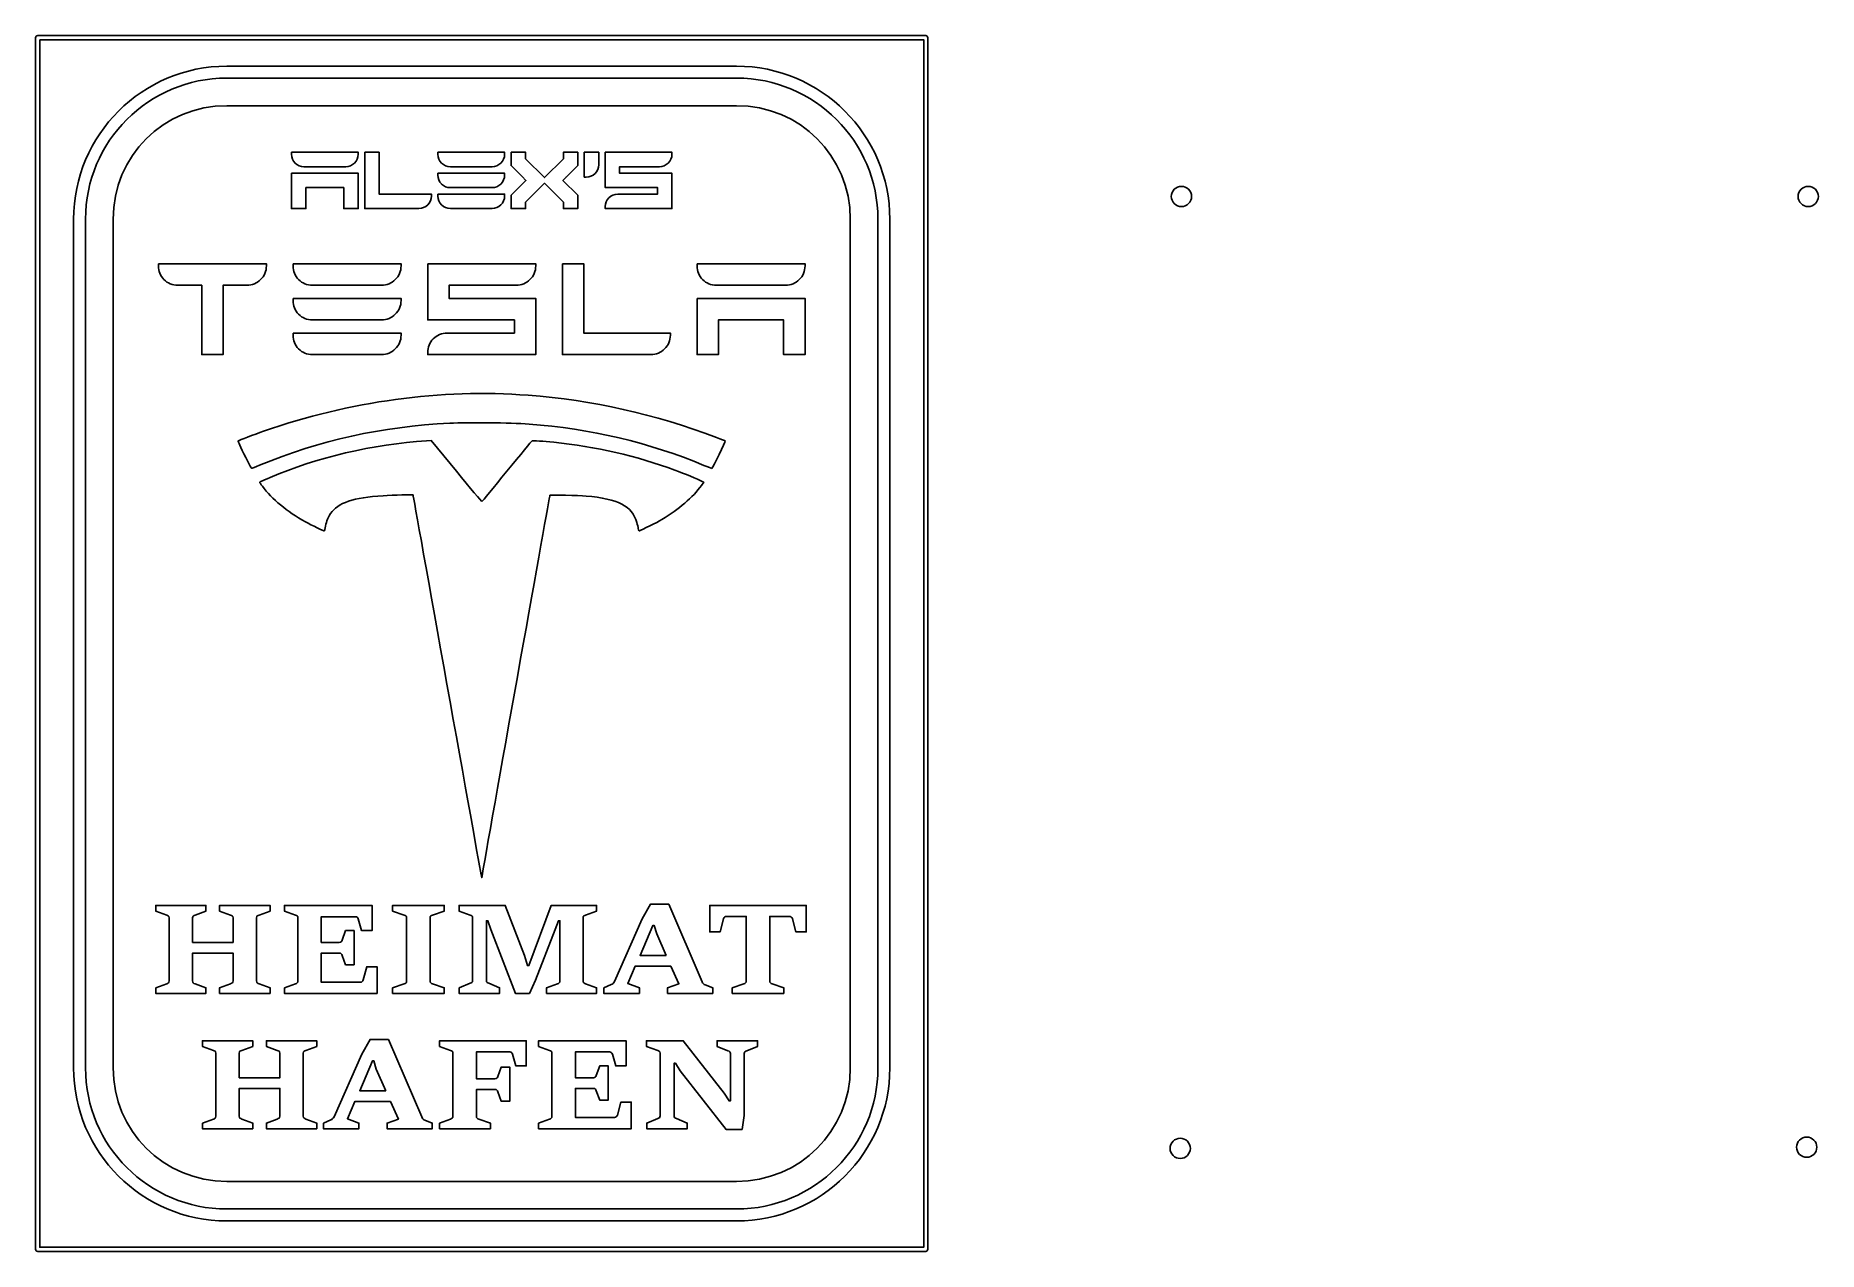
# Model space of a CAD drawing. Extents: x -1 to 440, y -1 to 300.
import ezdxf

# ---------------------------------------------------------------- set-up
doc = ezdxf.new("R2010")
doc.units = 0
doc.layers.add('Ebene_1', color=7, linetype='CONTINUOUS')

msp = doc.modelspace()

# ---------------------------------------------------------------- linework, layer by layer
at = {"layer": 'Ebene_1', "color": 7}
for points in [[(-0.827283, 299.258227), (-0.827283, -0.34138)], [(219.27428, 299.758227), (-0.327284, 299.758227)], [(219.77428, -0.34138), (219.77428, 299.258227)], [(172.51159, 292.207953), (46.43345, 292.207953)], [(172.51275, 289.258226), (46.43425, 289.258226)], [(46.43425, 282.438178), (172.51275, 282.438178)], [(62.434422, 270.91768), (62.434422, 270.430578)], [(78.925351, 270.430547), (78.925351, 270.917649), (62.434422, 270.91768)], [(80.538392, 270.91768), (80.538392, 257.014215), (81.0255, 257.014215), (93.956257, 257.014215)], [(97.029214, 260.085667), (97.029214, 260.572769), (84.098449, 260.572769), (84.098449, 270.91768), (80.538392, 270.91768)], [(98.64237, 270.91768), (98.64237, 270.430578)], [(115.133299, 270.430547), (115.133299, 270.917649), (98.64237, 270.91768)], [(134.850308, 270.91768), (134.850308, 264.771771), (135.335907, 264.771771)], [(138.408861, 267.844726), (138.408861, 270.91768), (134.850308, 270.91768)], [(140.022012, 270.91768), (140.022012, 262.185919), (152.952776, 262.185919), (152.952776, 260.572769), (143.094966, 260.572769)], [(156.512832, 270.430578), (156.512832, 270.91768), (140.022012, 270.91768)], [(63.321434, 268.253651), (63.322973, 268.250649), (63.326052, 268.24911)], [(65.507486, 267.359096), (75.852395, 267.359096)], [(98.64237, 265.745976), (98.64237, 265.258874)], [(115.133299, 265.258842), (115.133299, 265.745944), (98.64237, 265.745976)], [(99.527873, 268.253651), (99.530952, 268.250649), (99.532492, 268.24911)], [(101.715434, 267.359096), (112.060351, 267.359096)], [(140.022012, 257.499814), (140.022012, 257.014215), (140.509114, 257.014215), (156.512832, 257.014215), (156.512832, 265.745976), (143.582069, 265.745976), (143.582069, 267.359127), (153.439878, 267.359127)], [(98.64237, 260.572769), (98.64237, 260.085667)], [(115.133299, 260.085635), (115.133299, 260.572769), (98.64237, 260.572769)], [(99.527873, 263.080443), (99.530952, 263.078904), (99.532492, 263.075902)], [(101.715434, 262.185888), (112.060351, 262.185888)], [(99.527873, 257.908739), (99.530952, 257.905737), (99.532492, 257.904198)], [(101.715434, 257.014184), (112.060351, 257.014184)], [(8.54869, 254.370063), (8.54869, 44.52436)], [(11.49903, 254.370172), (11.49903, 44.52426)], [(18.3283, 44.52426), (18.3283, 254.370172)], [(200.6187, 254.370172), (200.6187, 44.52426)], [(207.44797, 44.52426), (207.44797, 254.370172)], [(210.39831, 44.52436), (210.39831, 254.370063)], [(29.52183, 243.338126), (29.52183, 242.838126)], [(56.23286, 242.838126), (56.23286, 243.338126), (29.52183, 243.338126)], [(62.81871, 243.338126), (62.81871, 242.838126)], [(89.52974, 242.838032), (89.52974, 243.338032), (62.81871, 243.338126)], [(96.11754, 243.338126), (96.11754, 229.482657), (117.54332, 229.482657), (117.54332, 226.197501), (100.90269, 226.197501)], [(122.82847, 242.838126), (122.82847, 243.338126), (96.11754, 243.338126)], [(129.41441, 243.338126), (129.41441, 220.912345), (129.91441, 220.912345), (151.34019, 220.912345)], [(156.12535, 225.697501), (156.12535, 226.197501), (134.69957, 226.197501), (134.69957, 243.338126), (129.41441, 243.338126)], [(162.71324, 243.338126), (162.71324, 242.838126)], [(189.42433, 242.838032), (189.42433, 243.338032), (162.71324, 243.338126)], [(30.90269, 239.443595), (30.90469, 239.441595), (30.90669, 239.439595)], [(34.30708, 238.052876), (40.23482, 238.052876), (40.23482, 220.912345), (40.73482, 220.912345), (45.51997, 220.912345), (45.51997, 238.05297), (51.44771, 238.05297)], [(64.19957, 239.443595), (64.20157, 239.441595), (64.20357, 239.439595)], [(67.60396, 238.052876), (84.74458, 238.052876)], [(96.11754, 221.412345), (96.11754, 220.912345), (96.61754, 220.912345), (122.82847, 220.912345), (122.82847, 234.767814), (101.40269, 234.767814), (101.40269, 238.05297), (118.04332, 238.05297)], [(164.09215, 239.443595), (164.09615, 239.441595), (164.09815, 239.439595)], [(167.49854, 238.052876), (184.63917, 238.052876)], [(62.81871, 234.767814), (62.81871, 234.267814)], [(89.52974, 234.267774), (89.52974, 234.767774), (62.81871, 234.767814)], [(64.19957, 230.873283), (64.20157, 230.871283), (64.20357, 230.867383)], [(67.60396, 229.482617), (84.74458, 229.482617)], [(62.81871, 226.197501), (62.81871, 225.697501)], [(89.52974, 225.69746), (89.52974, 226.19746), (62.81871, 226.197501)], [(64.19957, 222.30297), (64.20157, 222.30097), (64.20357, 222.29707)], [(67.60396, 220.912304), (84.74458, 220.912304)], [(95.824133, 199.56998), (96.985263, 199.64148), (103.21772, 192.04699)], [(163.95242, 189.55534), (164.38598, 189.33415), (163.82672, 188.56524)], [(109.55574, 92.02387), (109.46814, 91.52624), (109.39475, 91.91326)], [(31.574168, 82.314832), (28.850994, 83.305308), (28.850994, 84.70099), (41.29019, 84.70099), (41.29019, 83.305308), (38.583824, 82.314832)], [(47.358501, 82.314832), (44.668944, 83.305308), (44.668944, 84.70099), (57.124951, 84.70099), (57.124951, 83.305308), (54.435395, 82.314832)], [(63.427284, 82.314832), (60.704109, 83.305308), (60.704109, 84.70099), (82.355035, 84.70099), (82.355035, 78.45796), (79.783147, 78.45796), (78.942661, 81.339351)], [(90.320217, 82.314832), (87.428944, 83.305308), (87.428944, 84.70099), (100.204336, 84.70099), (100.204336, 83.305308), (97.329872, 82.314832)], [(106.620402, 82.314832), (103.897223, 83.305308), (103.897223, 84.70099), (115.277408, 84.70099), (120.051371, 72.274959), (120.774192, 69.798755), (121.127194, 69.798755), (126.674398, 84.70099), (137.869678, 84.70099), (137.869678, 83.305308), (135.180124, 82.314832)], [(142.29012, 65.911875), (149.182106, 81.399379), (151.216085, 85.031145), (155.737896, 85.031145), (163.974663, 65.836833)], [(169.258169, 81.399379), (168.41768, 78.157814), (165.879408, 78.157814), (165.879408, 84.70099), (189.715598, 84.70099), (189.715598, 78.157814), (187.160519, 78.157814), (186.320041, 81.399379)], [(32.162509, 66.03193), (32.162509, 81.654512)], [(37.961864, 81.654512), (37.961864, 75.561556), (47.99727, 75.561556), (47.99727, 81.654512)], [(53.796626, 81.654512), (53.796626, 66.03193)], [(64.015625, 66.03193), (64.015625, 81.654512)], [(78.219843, 81.909635), (69.81498, 81.909635), (69.81498, 75.561556), (74.252747, 75.561556)], [(90.908558, 66.03193), (90.908558, 81.654512)], [(96.707912, 81.654512), (96.707912, 66.03193)], [(107.208738, 66.121975), (107.208738, 81.654512)], [(128.826045, 66.03193), (128.826045, 80.91915), (128.422613, 80.91915), (127.649361, 78.713084), (122.808161, 66.227026), (121.261668, 62.925424), (117.798864, 62.925424), (111.73056, 78.713084), (111.007739, 80.91915), (110.621113, 80.91915), (110.621113, 66.121975)], [(134.541357, 81.654512), (134.541357, 66.03193)], [(174.889427, 66.03193), (174.889427, 81.969663), (169.98098, 81.969663)], [(185.614026, 81.969663), (180.705589, 81.969663), (180.705589, 66.03193)], [(74.975566, 76.13183), (75.816052, 78.472965), (77.934078, 78.472965), (77.934078, 70.008856), (75.816052, 70.008856), (74.975566, 72.334986)], [(47.99727, 66.03193), (47.99727, 72.920275), (37.961864, 72.920275), (37.961864, 66.03193)], [(74.252747, 72.920275), (69.81498, 72.920275), (69.81498, 65.716779), (79.480572, 65.716779)], [(80.186581, 66.302058), (81.043876, 69.513613), (83.598954, 69.513613), (83.598954, 62.925424), (60.704109, 62.925424), (60.704109, 64.321097)], [(164.714291, 65.041444), (166.59698, 64.321097), (166.59698, 62.925424), (155.418507, 62.925424), (155.418507, 64.321097), (158.225738, 65.311582), (156.225382, 69.6787), (147.450698, 69.6787), (145.601633, 65.401618), (148.459284, 64.321097), (148.459284, 62.925424), (139.667804, 62.925424), (139.667804, 64.321097)], [(28.850994, 64.321097), (31.574168, 65.311582)], [(38.583824, 65.311582), (41.29019, 64.321097), (41.29019, 62.925424), (28.850994, 62.925424), (28.850994, 64.321097)], [(54.435395, 65.311582), (57.124951, 64.321097), (57.124951, 62.925424), (44.668944, 62.925424), (44.668944, 64.321097), (47.358501, 65.311582)], [(60.704109, 64.321097), (63.427284, 65.311582)], [(87.428944, 64.321097), (90.320217, 65.311582)], [(97.329872, 65.311582), (100.204336, 64.321097), (100.204336, 62.925424), (87.428944, 62.925424), (87.428944, 64.321097)], [(103.897223, 64.321097), (106.620402, 65.431637)], [(111.209449, 65.431637), (113.882196, 64.321097), (113.882196, 62.925424), (103.897223, 62.925424), (103.897223, 64.321097)], [(135.180124, 65.311582), (137.869678, 64.321097), (137.869678, 62.925424), (125.514531, 62.925424), (125.514531, 64.321097), (128.187278, 65.311582)], [(139.667804, 64.321097), (141.466438, 65.101481)], [(171.426622, 64.321097), (174.284273, 65.311582)], [(181.310733, 65.311582), (184.168394, 64.321097), (184.168394, 62.925424), (171.426622, 62.925424), (171.426622, 64.321097)], [(43.130855, 48.856184), (40.407679, 49.84666), (40.407679, 51.242342), (52.846876, 51.242342), (52.846876, 49.84666), (50.14051, 48.856184)], [(58.915187, 48.856184), (56.225631, 49.84666), (56.225631, 51.242342), (68.681637, 51.242342), (68.681637, 49.84666), (65.992082, 48.856184)], [(72.949993, 32.453227), (79.841981, 47.940741), (81.875958, 51.572498), (86.397774, 51.572498), (94.634539, 32.378186)], [(101.781037, 48.856184), (99.057861, 49.84666), (99.057861, 51.242342), (120.507075, 51.242342), (120.507075, 44.999313), (117.951996, 44.999313), (117.111508, 47.880704)], [(126.266775, 48.856184), (123.543598, 49.84666), (123.543598, 51.242342), (145.194518, 51.242342), (145.194518, 44.999313), (142.622632, 44.999313), (141.782144, 47.880704)], [(152.991605, 48.856184), (150.184374, 49.84666), (150.184374, 51.242342), (159.295243, 51.242342), (169.431516, 38.246037), (170.641813, 36.355122), (170.994815, 36.355122), (170.994815, 48.105818)], [(170.372855, 48.751134), (167.683302, 49.84666), (167.683302, 51.242342), (177.701897, 51.242342), (177.701897, 49.84666), (174.995527, 48.751134)], [(43.719195, 32.573282), (43.719195, 48.195864)], [(49.518551, 48.195864), (49.518551, 42.102908), (59.553957, 42.102908), (59.553957, 48.195864)], [(65.353311, 48.195864), (65.353311, 32.573282)], [(102.369377, 32.573282), (102.369377, 48.195864)], [(116.388686, 48.450988), (108.168736, 48.450988), (108.168736, 41.832771), (112.757784, 41.832771)], [(113.480605, 42.388041), (114.321094, 44.729175), (116.405493, 44.729175), (116.405493, 36.28008), (114.321094, 36.28008), (113.480605, 38.606211)], [(126.855112, 32.573282), (126.855112, 48.195864)], [(141.059333, 48.450988), (132.654467, 48.450988), (132.654467, 42.102908), (137.092235, 42.102908)], [(137.815056, 42.673183), (138.655534, 45.014317), (140.773568, 45.014317), (140.773568, 36.550208), (138.655534, 36.550208), (137.815056, 38.876339)], [(153.579941, 32.663328), (153.579941, 48.195864)], [(158.538809, 43.783723), (157.378942, 45.659633), (157.02594, 45.659633), (157.02594, 32.663328)], [(174.390383, 48.105818), (174.390383, 32.768378), (173.869283, 29.316703), (169.885379, 29.316703), (158.538809, 43.783723)], [(59.553957, 32.573282), (59.553957, 39.461627), (49.518551, 39.461627), (49.518551, 32.573282)], [(95.374167, 31.582806), (97.256856, 30.862449), (97.256856, 29.466777), (86.078389, 29.466777), (86.078389, 30.862449), (88.885614, 31.852934), (86.885256, 36.220053), (78.11058, 36.220053), (76.26151, 31.94298), (79.119163, 30.862449), (79.119163, 29.466777), (70.327676, 29.466777), (70.327676, 30.862449)], [(112.757784, 39.176485), (108.168736, 39.176485), (108.168736, 32.573282)], [(143.026065, 32.84341), (143.88336, 36.054975), (146.438439, 36.054975), (146.438439, 29.466777), (123.543598, 29.466777), (123.543598, 30.862449)], [(137.092235, 39.461627), (132.654467, 39.461627), (132.654467, 32.258131), (142.32006, 32.258131)], [(40.407679, 30.862449), (43.130855, 31.852934)], [(50.14051, 31.852934), (52.846876, 30.862449), (52.846876, 29.466777), (40.407679, 29.466777), (40.407679, 30.862449)], [(65.992082, 31.852934), (68.681637, 30.862449), (68.681637, 29.466777), (56.225631, 29.466777), (56.225631, 30.862449), (58.915187, 31.852934)], [(70.327676, 30.862449), (72.126318, 31.642834)], [(99.057861, 30.862449), (101.781037, 31.852934)], [(108.790696, 31.852934), (111.631541, 30.862449), (111.631541, 29.466777), (99.057861, 29.466777), (99.057861, 30.862449)], [(123.543598, 30.862449), (126.266775, 31.852934)], [(157.614276, 31.972989), (160.287023, 30.862449), (160.287023, 29.466777), (150.268428, 29.466777), (150.268428, 30.862449), (152.991605, 31.972989)], [(172.51275, 16.45626), (46.43425, 16.45626)], [(46.43425, 9.6362), (172.51275, 9.6362)], [(46.43345, 6.68647), (172.51159, 6.68647)], [(-0.327284, -0.84138), (219.27428, -0.84138)]]:
    msp.add_lwpolyline(points, dxfattribs=at)
for points in [[(0.172716, 298.758227), (218.77428, 298.758227), (218.77428, 0.15862), (0.172716, 0.15862)], [(46.43425, 282.438178)], [(116.74634, 270.91768), (116.74634, 267.64327), (119.475013, 264.914595), (120.423659, 263.965948), (116.74634, 260.288625), (116.74634, 257.014215), (117.23344, 257.014215), (120.304888, 257.014215), (120.304888, 258.591284), (124.990992, 263.27739), (129.677097, 258.591284), (129.677097, 257.014215), (130.164203, 257.014215), (133.237157, 257.014215), (133.237157, 260.288625), (129.556825, 263.968954), (130.347618, 264.771771), (130.36566, 264.771771), (133.237158, 267.64327), (133.237158, 270.91768), (129.677097, 270.91768), (129.677097, 269.339108), (124.990992, 264.653002), (120.304888, 269.339108), (120.304888, 270.91768)], [(62.434422, 265.745976), (62.434422, 257.014215), (62.921522, 257.014215), (65.994479, 257.014215), (65.994479, 262.185919), (75.366688, 262.185919), (75.366688, 257.014215), (78.925244, 257.014215), (78.925244, 265.745976)], [(284.99998, 260.000009)], [(439.999975, 260.000009)], [(162.71324, 234.767814), (162.71324, 220.912345), (163.21324, 220.912345), (167.99839, 220.912345), (167.99839, 229.482657), (184.13902, 229.482657), (184.13902, 220.912345), (189.42418, 220.912345), (189.42418, 234.767814)], [(164.38657, 193.50969)], [(155.065505, 72.334986), (152.74576, 77.677576), (152.140617, 79.70356), (151.770798, 79.70356), (148.644189, 72.334986)], [(85.725385, 38.876339), (83.405642, 44.218928), (82.800493, 46.244912), (82.430679, 46.244912), (79.304069, 38.876339)], [(284.70832, 24.62204)], [(439.622, 24.9137)]]:
    msp.add_lwpolyline(points, close=True, dxfattribs=at)
for points in [[(-0.327284, 299.758227), (-0.603414, 299.758199), (-0.827256, 299.534358), (-0.827283, 299.258227)], [(219.77428, 299.258227), (219.774252, 299.534358), (219.550411, 299.758199), (219.27428, 299.758227)], [(46.43345, 292.207953), (25.5468, 292.207953), (8.54869, 275.23496), (8.54869, 254.370063)], [(210.39831, 254.370063), (210.39831, 275.234959), (193.39823, 292.207953), (172.51159, 292.207953)], [(46.43425, 289.258226), (27.13968, 289.258226), (11.49903, 273.638685), (11.49903, 254.370172)], [(207.44797, 254.370172), (207.44797, 273.638685), (191.80732, 289.258226), (172.51275, 289.258226)], [(18.3283, 254.370172), (18.3283, 269.978344), (30.80496, 282.438178), (46.43425, 282.438178)], [(172.51275, 282.438178), (188.14203, 282.438178), (200.6187, 269.978344), (200.6187, 254.370172)], [(62.434422, 270.430578), (62.434422, 269.603437), (62.744166, 268.846522), (63.321434, 268.253651)], [(78.011283, 268.2446), (78.60791, 268.825529), (78.925351, 269.58903), (78.925351, 270.430547)], [(98.64237, 270.430578), (98.64237, 269.603437), (98.950605, 268.846522), (99.527873, 268.253651)], [(114.21773, 268.2446), (114.814357, 268.825529), (115.133299, 269.58903), (115.133299, 270.430547)], [(155.59726, 268.244631), (156.193891, 268.82556), (156.512832, 269.58906), (156.512832, 270.430578)], [(63.326052, 268.24911), (63.908131, 267.667029), (64.668967, 267.359096), (65.507486, 267.359096)], [(75.852395, 267.359096), (76.668245, 267.359096), (77.419936, 267.66882), (78.011283, 268.2446)], [(98.64237, 265.258874), (98.64237, 264.431734), (98.950605, 263.673315), (99.527873, 263.080443)], [(99.532492, 268.24911), (100.114578, 267.667029), (100.876923, 267.359096), (101.715434, 267.359096)], [(112.060351, 267.359096), (112.876192, 267.359096), (113.626383, 267.66882), (114.21773, 268.2446)], [(114.21773, 263.071392), (114.814357, 263.652321), (115.133299, 264.417325), (115.133299, 265.258842)], [(135.335907, 264.771771), (136.151755, 264.771771), (136.90345, 265.081495), (137.494792, 265.657276)], [(137.494792, 265.657276), (138.091423, 266.238204), (138.408861, 267.003208), (138.408861, 267.844726)], [(153.439878, 267.359127), (154.255726, 267.359127), (155.005918, 267.66885), (155.59726, 268.244631)], [(99.532492, 263.075902), (100.114578, 262.493821), (100.876923, 262.185888), (101.715434, 262.185888)], [(112.060351, 262.185888), (112.876192, 262.185888), (113.626383, 262.495612), (114.21773, 263.071392)], [(143.094966, 260.572769), (142.264765, 260.572769), (141.503866, 260.255051), (140.912026, 259.66321)], [(279.99998, 260.000009), (279.99998, 260.66305), (280.263372, 261.298935), (280.732213, 261.767776)], [(280.732213, 261.767776), (281.201054, 262.236617), (281.836939, 262.500009), (282.49998, 262.500009)], [(282.49998, 262.500009), (283.163021, 262.500009), (283.798906, 262.236617), (284.267747, 261.767776)], [(284.267747, 261.767776), (284.736588, 261.298935), (284.99998, 260.66305), (284.99998, 260.000009)], [(434.999975, 260.000009), (434.999975, 260.66305), (435.263367, 261.298935), (435.732208, 261.767776)], [(435.732208, 261.767776), (436.201049, 262.236617), (436.836934, 262.500009), (437.499975, 262.500009)], [(437.499975, 262.500009), (438.163016, 262.500009), (438.798901, 262.236617), (439.267742, 261.767776)], [(439.267742, 261.767776), (439.736583, 261.298935), (439.999975, 260.66305), (439.999975, 260.000009)], [(93.956257, 257.014215), (94.772107, 257.014215), (95.523806, 257.323938), (96.115145, 257.899719)], [(96.115145, 257.899719), (96.711772, 258.480649), (97.029214, 259.244149), (97.029214, 260.085667)], [(98.64237, 260.085667), (98.64237, 259.258527), (98.950605, 258.501611), (99.527873, 257.908739)], [(99.532492, 257.904198), (100.114578, 257.322117), (100.876923, 257.014184), (101.715434, 257.014184)], [(112.060351, 257.014184), (112.876192, 257.014184), (113.626383, 257.323908), (114.21773, 257.899688)], [(114.21773, 257.899688), (114.814357, 258.480618), (115.133299, 259.244118), (115.133299, 260.085635)], [(140.912026, 259.66321), (140.331494, 259.082678), (140.022012, 258.326955), (140.022012, 257.499814)], [(280.732213, 258.232242), (280.263372, 258.701083), (279.99998, 259.336968), (279.99998, 260.000009)], [(282.49998, 257.500009), (281.836939, 257.500009), (281.201054, 257.763401), (280.732213, 258.232242)], [(284.267747, 258.232242), (283.798906, 257.763401), (283.163021, 257.500009), (282.49998, 257.500009)], [(284.99998, 260.000009), (284.99998, 259.336968), (284.736588, 258.701083), (284.267747, 258.232242)], [(435.732208, 258.232242), (435.263367, 258.701083), (434.999975, 259.336968), (434.999975, 260.000009)], [(437.499975, 257.500009), (436.836934, 257.500009), (436.201049, 257.763401), (435.732208, 258.232242)], [(439.267742, 258.232242), (438.798901, 257.763401), (438.163016, 257.500009), (437.499975, 257.500009)], [(439.999975, 260.000009), (439.999975, 259.336968), (439.736583, 258.701083), (439.267742, 258.232242)], [(29.52183, 242.838126), (29.52183, 241.538877), (29.99584, 240.374954), (30.90269, 239.443595)], [(54.80904, 239.433829), (55.74426, 240.34444), (56.23286, 241.515626), (56.23286, 242.838126)], [(62.81871, 242.838126), (62.81871, 241.538877), (63.29272, 240.374954), (64.19957, 239.443595)], [(88.10786, 239.433735), (89.04309, 240.344346), (89.52974, 241.515532), (89.52974, 242.838032)], [(121.40465, 239.433829), (122.33987, 240.344441), (122.82847, 241.515627), (122.82847, 242.838126)], [(162.71324, 242.838126), (162.71324, 241.538877), (163.1853, 240.374954), (164.09215, 239.443595)], [(188.0005, 239.433735), (188.93572, 240.344347), (189.42433, 241.515533), (189.42433, 242.838032)], [(30.90669, 239.439595), (31.81849, 238.527799), (32.98767, 238.052876), (34.30708, 238.052876)], [(51.44771, 238.05297), (52.72688, 238.05297), (53.87925, 238.528509), (54.80904, 239.433829)], [(64.20357, 239.439595), (65.11536, 238.527799), (66.28454, 238.052876), (67.60396, 238.052876)], [(84.74458, 238.052876), (86.02375, 238.052876), (87.17808, 238.528415), (88.10786, 239.433735)], [(118.04332, 238.05297), (119.32249, 238.05297), (120.47486, 238.528509), (121.40465, 239.433829)], [(164.09815, 239.439595), (165.00995, 238.5278), (166.17913, 238.052876), (167.49854, 238.052876)], [(184.63917, 238.052876), (185.91834, 238.052876), (187.07071, 238.528415), (188.0005, 239.433735)], [(62.81871, 234.267814), (62.81871, 232.968564), (63.29272, 231.804642), (64.19957, 230.873283)], [(88.10786, 230.863477), (89.04309, 231.774088), (89.52974, 232.945274), (89.52974, 234.267774)], [(64.20357, 230.867383), (65.11536, 229.955588), (66.28454, 229.482617), (67.60396, 229.482617)], [(84.74458, 229.482617), (86.02375, 229.482617), (87.17808, 229.958156), (88.10786, 230.863477)], [(62.81871, 225.697501), (62.81871, 224.398252), (63.29272, 223.234329), (64.19957, 222.30297)], [(88.10786, 222.293163), (89.04309, 223.203774), (89.52974, 224.37496), (89.52974, 225.69746)], [(100.90269, 226.197501), (99.6003, 226.197501), (98.4326, 225.709833), (97.5023, 224.779533)], [(154.70347, 222.293204), (155.63869, 223.203816), (156.12535, 224.375002), (156.12535, 225.697501)], [(64.20357, 222.29707), (65.11536, 221.385274), (66.28454, 220.912304), (67.60396, 220.912304)], [(84.74458, 220.912304), (86.02375, 220.912304), (87.17808, 221.387843), (88.10786, 222.293163)], [(97.5023, 224.779533), (96.5921, 223.869329), (96.11754, 222.711594), (96.11754, 221.412345)], [(151.34019, 220.912345), (152.61936, 220.912345), (153.77369, 221.387884), (154.70347, 222.293204)], [(55.516053, 201.921418), (76.761893, 209.388175), (99.451883, 212.482406), (120.92684, 210.841473)], [(120.92684, 210.841473), (136.98881, 209.614152), (152.12644, 206.226054), (167.53555, 200.409527)], [(101.5631, 203.934885), (84.795633, 203.108159), (69.369253, 199.69106), (54.543613, 193.51957)], [(121.2033, 203.710322), (116.39362, 204.059197), (106.40155, 204.173445), (101.5631, 203.934885)], [(164.38657, 193.50969), (151.17904, 199.07991), (136.17372, 202.624422), (121.2033, 203.710322)], [(51.124093, 195.43711), (49.807203, 198.09419), (49.193503, 199.47448), (49.287313, 199.56829)], [(49.287313, 199.56829), (49.383313, 199.66419), (53.249743, 201.124936), (55.516053, 201.921418)], [(57.174823, 190.52833), (68.324603, 195.37899), (82.817633, 198.7695), (95.824133, 199.56998)], [(115.71688, 192.0699), (119.07089, 196.15718), (121.86631, 199.53297), (121.92891, 199.57168)], [(121.92891, 199.57168), (122.05953, 199.65238), (124.84892, 199.47248), (127.28545, 199.2262)], [(127.28545, 199.2262), (137.56065, 198.18755), (147.88051, 195.80987), (157.25386, 192.32148)], [(169.66526, 199.57835), (169.79122, 199.45239), (166.71015, 193.02045), (166.39795, 192.75763)], [(167.53555, 200.409527), (168.6828, 199.97648), (169.64117, 199.60245), (169.66526, 199.57835)], [(52.545163, 192.80073), (52.467463, 192.83063), (51.827953, 194.01692), (51.124093, 195.43711)], [(54.543613, 193.51957), (53.522183, 193.09438), (52.622883, 192.77091), (52.545163, 192.80073)], [(54.576083, 189.32834), (54.576083, 189.37624), (54.762703, 189.49258), (54.990773, 189.58696)], [(54.990773, 189.58696), (55.218853, 189.68136), (56.201683, 190.10496), (57.174823, 190.52833)], [(103.21772, 192.04699), (106.64556, 187.87001), (109.48809, 184.49434), (109.53443, 184.54548)], [(109.53443, 184.54548), (109.58083, 184.59658), (112.3629, 187.98262), (115.71688, 192.0699)], [(157.25386, 192.32148), (159.46601, 191.4982), (163.02438, 190.02879), (163.95242, 189.55534)], [(166.39795, 192.75763), (166.35605, 192.72233), (165.45094, 193.06079), (164.38657, 193.50969)], [(55.231383, 188.37169), (54.870963, 188.84999), (54.576083, 189.28049), (54.576083, 189.32834)], [(65.884283, 179.55126), (61.290833, 182.13011), (57.684613, 185.11599), (55.231383, 188.37169)], [(85.097433, 186.01167), (77.721773, 185.57182), (73.928263, 184.28021), (72.094763, 181.58454)], [(92.506593, 186.19901), (92.506593, 186.28421), (87.575863, 186.15951), (85.097433, 186.01167)], [(109.39475, 91.91326), (109.20074, 92.93646), (92.506593, 186.13906), (92.506593, 186.19901)], [(126.33463, 186.14861), (126.28863, 186.09821), (112.47173, 108.58949), (109.55574, 92.02387)], [(135.30283, 185.91378), (133.58188, 186.05982), (126.42456, 186.24724), (126.33463, 186.14861)], [(147.83458, 179.38273), (146.6643, 183.44101), (143.20654, 185.24306), (135.30283, 185.91378)], [(163.82672, 188.56524), (161.65333, 185.57708), (158.24612, 182.64059), (154.02664, 180.11902)], [(72.094763, 181.58454), (71.418763, 180.59066), (71.136543, 179.882), (70.841513, 178.43786)], [(70.574993, 177.32243), (70.485193, 177.23263), (67.420033, 178.68906), (65.884283, 179.55126)], [(70.841513, 178.43786), (70.721643, 177.85109), (70.601703, 177.34914), (70.574993, 177.32243)], [(148.18392, 177.86118), (148.14042, 178.18268), (147.98319, 178.86738), (147.83458, 179.38273)], [(148.50096, 177.34559), (148.28481, 177.28289), (148.25583, 177.32999), (148.18392, 177.86118)], [(154.02664, 180.11902), (152.86619, 179.42553), (149.02473, 177.49745), (148.50096, 177.34559)], [(31.977602, 82.089717), (31.865537, 82.179763), (31.73106, 82.254801), (31.574168, 82.314832)], [(32.162509, 81.654512), (32.162509, 81.854603), (32.100873, 81.999672), (31.977602, 82.089717)], [(38.129962, 82.074713), (38.017897, 81.99467), (37.961864, 81.854603), (37.961864, 81.654512)], [(38.583824, 82.314832), (38.40452, 82.244792), (38.253233, 82.164752), (38.129962, 82.074713)], [(47.795554, 82.089717), (47.672282, 82.179763), (47.526598, 82.254801), (47.358501, 82.314832)], [(47.99727, 81.654512), (47.99727, 81.854603), (47.930031, 81.999672), (47.795554, 82.089717)], [(53.981532, 82.089717), (53.858261, 81.999672), (53.796626, 81.854603), (53.796626, 81.654512)], [(54.435395, 82.314832), (54.267298, 82.254801), (54.11601, 82.179763), (53.981532, 82.089717)], [(63.830717, 82.089717), (63.718653, 82.189766), (63.584175, 82.264804), (63.427284, 82.314832)], [(64.015625, 81.654512), (64.015625, 81.854603), (63.953989, 81.999672), (63.830717, 82.089717)], [(78.673706, 81.759562), (78.56164, 81.859611), (78.410353, 81.909635), (78.219843, 81.909635)], [(78.942661, 81.339351), (78.886632, 81.529446), (78.79698, 81.669516), (78.673706, 81.759562)], [(90.72365, 82.089717), (90.611586, 82.189766), (90.477108, 82.264804), (90.320217, 82.314832)], [(90.908558, 81.654512), (90.908558, 81.854603), (90.846922, 81.999672), (90.72365, 82.089717)], [(96.87601, 82.089717), (96.763945, 81.999672), (96.707912, 81.854603), (96.707912, 81.654512)], [(97.329872, 82.314832), (97.150568, 82.254801), (96.999281, 82.179763), (96.87601, 82.089717)], [(107.040641, 82.089717), (106.928575, 82.179763), (106.788496, 82.254801), (106.620402, 82.314832)], [(107.208738, 81.654512), (107.208738, 81.854603), (107.152706, 81.999672), (107.040641, 82.089717)], [(134.743068, 82.089717), (134.608594, 81.999672), (134.541357, 81.854603), (134.541357, 81.654512)], [(135.180124, 82.314832), (135.023235, 82.254801), (134.877549, 82.179763), (134.743068, 82.089717)], [(169.51031, 81.819589), (169.398245, 81.729544), (169.314198, 81.589473), (169.258169, 81.399379)], [(169.98098, 81.969663), (169.79047, 81.969663), (169.63358, 81.919638), (169.51031, 81.819589)], [(186.034265, 81.819589), (185.910996, 81.919638), (185.770916, 81.969663), (185.614026, 81.969663)], [(186.320041, 81.399379), (186.264019, 81.57947), (186.16876, 81.719541), (186.034265, 81.819589)], [(74.252747, 75.561556), (74.488084, 75.561556), (74.644975, 75.601574), (74.72342, 75.681611)], [(74.72342, 75.681611), (74.813072, 75.771656), (74.897121, 75.92173), (74.975566, 76.13183)], [(74.740229, 72.755187), (74.650578, 72.865245), (74.488084, 72.920275), (74.252747, 72.920275)], [(74.975566, 72.334986), (74.919537, 72.505068), (74.841091, 72.645136), (74.740229, 72.755187)], [(79.917625, 65.881856), (80.052103, 65.991908), (80.141755, 66.131975), (80.186581, 66.302058)], [(31.574168, 65.311582), (31.742266, 65.371612), (31.882347, 65.451649), (31.994412, 65.551691)], [(31.994412, 65.551691), (32.106477, 65.65174), (32.162509, 65.81182), (32.162509, 66.03193)], [(37.961864, 66.03193), (37.961864, 65.81182), (38.017897, 65.65174), (38.129962, 65.551691)], [(38.129962, 65.551691), (38.242026, 65.461652), (38.393314, 65.381615), (38.583824, 65.311582)], [(47.358501, 65.311582), (47.549011, 65.391618), (47.700298, 65.47666), (47.812364, 65.566705)], [(47.812364, 65.566705), (47.935635, 65.656745), (47.99727, 65.81182), (47.99727, 66.03193)], [(53.796626, 66.03193), (53.796626, 65.81182), (53.858261, 65.65174), (53.981532, 65.551691)], [(53.981532, 65.551691), (54.104804, 65.461652), (54.256092, 65.381615), (54.435395, 65.311582)], [(63.427284, 65.311582), (63.595382, 65.371612), (63.735463, 65.451649), (63.847527, 65.551691)], [(63.847527, 65.551691), (63.959592, 65.65174), (64.015625, 65.81182), (64.015625, 66.03193)], [(79.480572, 65.716779), (79.637463, 65.716779), (79.783147, 65.771804), (79.917625, 65.881856)], [(90.320217, 65.311582), (90.510727, 65.381615), (90.656411, 65.461652), (90.75727, 65.551691)], [(90.75727, 65.551691), (90.858128, 65.65174), (90.908558, 65.81182), (90.908558, 66.03193)], [(96.707912, 66.03193), (96.707912, 65.81182), (96.763945, 65.65174), (96.87601, 65.551691)], [(96.87601, 65.551691), (96.999281, 65.451643), (97.150568, 65.371606), (97.329872, 65.311582)], [(106.620402, 65.431637), (106.777291, 65.50167), (106.911769, 65.576708), (107.023834, 65.656751)], [(107.023834, 65.656751), (107.147104, 65.746791), (107.208738, 65.901865), (107.208738, 66.121975)], [(110.621113, 66.121975), (110.621113, 65.901865), (110.677145, 65.746791), (110.78921, 65.656751)], [(110.78921, 65.656751), (110.91248, 65.566705), (111.05256, 65.491667), (111.209449, 65.431637)], [(128.187278, 65.311582), (128.366584, 65.381615), (128.517871, 65.461652), (128.641141, 65.551691)], [(128.641141, 65.551691), (128.76441, 65.65174), (128.826045, 65.81182), (128.826045, 66.03193)], [(134.541357, 66.03193), (134.541357, 65.81182), (134.602992, 65.65174), (134.726262, 65.551691)], [(134.726262, 65.551691), (134.860736, 65.451643), (135.012023, 65.371606), (135.180124, 65.311582)], [(141.466438, 65.101481), (141.847458, 65.261554), (142.122018, 65.531685), (142.29012, 65.911875)], [(163.974663, 65.836833), (164.053108, 65.666751), (164.153966, 65.506675), (164.277235, 65.356605)], [(164.277235, 65.356605), (164.400505, 65.206528), (164.54619, 65.101475), (164.714291, 65.041444)], [(174.284273, 65.311582), (174.474783, 65.381615), (174.620469, 65.461652), (174.721329, 65.551691)], [(174.721329, 65.551691), (174.833394, 65.65174), (174.889427, 65.81182), (174.889427, 66.03193)], [(180.705589, 66.03193), (180.705589, 65.81182), (180.767224, 65.646739), (180.890494, 65.536687)], [(180.890494, 65.536687), (181.013763, 65.436638), (181.153843, 65.361603), (181.310733, 65.311582)], [(43.534288, 48.63107), (43.422223, 48.721116), (43.287746, 48.796154), (43.130855, 48.856184)], [(43.719195, 48.195864), (43.719195, 48.395962), (43.657559, 48.54103), (43.534288, 48.63107)], [(49.686647, 48.616065), (49.574583, 48.536029), (49.518551, 48.395962), (49.518551, 48.195864)], [(50.14051, 48.856184), (49.961207, 48.786151), (49.809919, 48.706111), (49.686647, 48.616065)], [(59.352239, 48.63107), (59.228968, 48.721116), (59.083284, 48.796154), (58.915187, 48.856184)], [(59.553957, 48.195864), (59.553957, 48.395962), (59.486718, 48.54103), (59.352239, 48.63107)], [(65.538219, 48.63107), (65.414947, 48.54103), (65.353311, 48.395962), (65.353311, 48.195864)], [(65.992082, 48.856184), (65.823984, 48.796154), (65.672696, 48.721116), (65.538219, 48.63107)], [(102.18447, 48.63107), (102.072405, 48.721116), (101.937927, 48.796154), (101.781037, 48.856184)], [(102.369377, 48.195864), (102.369377, 48.395962), (102.307741, 48.54103), (102.18447, 48.63107)], [(126.670207, 48.63107), (126.558142, 48.731119), (126.423665, 48.806157), (126.266775, 48.856184)], [(126.855112, 48.195864), (126.855112, 48.395962), (126.793477, 48.54103), (126.670207, 48.63107)], [(153.395037, 48.63107), (153.282972, 48.731119), (153.148494, 48.806157), (152.991605, 48.856184)], [(153.579941, 48.195864), (153.579941, 48.395962), (153.518307, 48.54103), (153.395037, 48.63107)], [(170.826718, 48.511015), (170.714653, 48.591052), (170.563365, 48.671091), (170.372855, 48.751134)], [(170.994815, 48.105818), (170.994815, 48.305916), (170.938783, 48.440982), (170.826718, 48.511015)], [(174.575288, 48.52602), (174.452018, 48.445983), (174.390383, 48.305916), (174.390383, 48.105818)], [(174.995527, 48.751134), (174.849848, 48.691104), (174.709769, 48.616065), (174.575288, 48.52602)], [(8.54869, 44.52436), (8.54869, 23.65946), (25.5468, 6.68647), (46.43345, 6.68647)], [(11.49903, 44.52426), (11.49903, 25.25574), (27.13968, 9.6362), (46.43425, 9.6362)], [(46.43425, 16.45626), (30.80496, 16.45626), (18.3283, 28.91608), (18.3283, 44.52426)], [(116.842549, 48.300914), (116.71928, 48.400963), (116.567992, 48.450988), (116.388686, 48.450988)], [(117.111508, 47.880704), (117.055486, 48.070798), (116.965833, 48.210869), (116.842549, 48.300914)], [(141.513196, 48.300914), (141.40113, 48.400963), (141.249843, 48.450988), (141.059333, 48.450988)], [(141.782144, 47.880704), (141.726122, 48.070798), (141.636472, 48.210869), (141.513196, 48.300914)], [(172.51159, 6.68647), (193.39823, 6.68647), (210.39831, 23.65946), (210.39831, 44.52436)], [(172.51275, 9.6362), (191.80732, 9.6362), (207.44797, 25.25574), (207.44797, 44.52426)], [(200.6187, 44.52426), (200.6187, 28.91608), (188.14203, 16.45626), (172.51275, 16.45626)], [(112.757784, 41.832771), (112.993126, 41.832771), (113.155621, 41.882795), (113.24527, 41.982844)], [(113.24527, 41.982844), (113.346131, 42.092902), (113.424576, 42.227968), (113.480605, 42.388041)], [(137.092235, 42.102908), (137.32757, 42.102908), (137.484459, 42.142926), (137.562904, 42.222963)], [(137.562904, 42.222963), (137.652554, 42.313009), (137.736604, 42.463082), (137.815056, 42.673183)], [(113.24527, 39.041416), (113.155621, 39.131462), (112.993126, 39.176485), (112.757784, 39.176485)], [(113.480605, 38.606211), (113.413365, 38.806308), (113.33492, 38.951377), (113.24527, 39.041416)], [(137.579711, 39.29654), (137.490062, 39.406598), (137.32757, 39.461627), (137.092235, 39.461627)], [(137.815056, 38.876339), (137.759034, 39.046421), (137.680586, 39.186488), (137.579711, 39.29654)], [(43.130855, 31.852934), (43.298952, 31.912965), (43.439033, 31.993005), (43.551098, 32.093053)], [(43.551098, 32.093053), (43.663163, 32.193102), (43.719195, 32.353178), (43.719195, 32.573282)], [(49.518551, 32.573282), (49.518551, 32.353178), (49.574583, 32.193102), (49.686647, 32.093053)], [(49.686647, 32.093053), (49.798713, 32.003008), (49.95, 31.922968), (50.14051, 31.852934)], [(58.915187, 31.852934), (59.105697, 31.932971), (59.256985, 32.018012), (59.369049, 32.108058)], [(59.369049, 32.108058), (59.492321, 32.198104), (59.553957, 32.353178), (59.553957, 32.573282)], [(65.353311, 32.573282), (65.353311, 32.353178), (65.414947, 32.193102), (65.538219, 32.093053)], [(65.538219, 32.093053), (65.66149, 32.003008), (65.812778, 31.922968), (65.992082, 31.852934)], [(72.126318, 31.642834), (72.507338, 31.802907), (72.781896, 32.073038), (72.949993, 32.453227)], [(94.634539, 32.378186), (94.712985, 32.208103), (94.813843, 32.048027), (94.937115, 31.897957)], [(94.937115, 31.897957), (95.060386, 31.747881), (95.20607, 31.642831), (95.374167, 31.582806)], [(101.781037, 31.852934), (101.96034, 31.922968), (102.100422, 32.003008), (102.20128, 32.093053)], [(102.20128, 32.093053), (102.313345, 32.193102), (102.369377, 32.353178), (102.369377, 32.573282)], [(108.168736, 32.573282), (108.168736, 32.353178), (108.224768, 32.193102), (108.336834, 32.093053)], [(108.336834, 32.093053), (108.460103, 31.993005), (108.611391, 31.912965), (108.790696, 31.852934)], [(126.266775, 31.852934), (126.434869, 31.912965), (126.574949, 31.993005), (126.687014, 32.093053)], [(126.687014, 32.093053), (126.799079, 32.193102), (126.855112, 32.353178), (126.855112, 32.573282)], [(142.32006, 32.258131), (142.47695, 32.258131), (142.622632, 32.313157), (142.757106, 32.423209)], [(142.757106, 32.423209), (142.891587, 32.533261), (142.98124, 32.673328), (143.026065, 32.84341)], [(152.991605, 31.972989), (153.159699, 32.043023), (153.299778, 32.118061), (153.411844, 32.198104)], [(153.411844, 32.198104), (153.523909, 32.288143), (153.579941, 32.443218), (153.579941, 32.663328)], [(157.02594, 32.663328), (157.02594, 32.443218), (157.087574, 32.288143), (157.210844, 32.198104)], [(157.210844, 32.198104), (157.345318, 32.108058), (157.479795, 32.03302), (157.614276, 31.972989)], [(280.440553, 26.389807), (280.909394, 26.858648), (281.545279, 27.12204), (282.20832, 27.12204)], [(282.20832, 27.12204), (282.871361, 27.12204), (283.507246, 26.858648), (283.976087, 26.389807)], [(434.622, 24.9137), (434.622, 25.576741), (434.885392, 26.212626), (435.354233, 26.681467)], [(435.354233, 26.681467), (435.823074, 27.150308), (436.458959, 27.4137), (437.122, 27.4137)], [(437.122, 27.4137), (437.785041, 27.4137), (438.420926, 27.150308), (438.889767, 26.681467)], [(438.889767, 26.681467), (439.358608, 26.212626), (439.622, 25.576741), (439.622, 24.9137)], [(279.70832, 24.62204), (279.70832, 25.285081), (279.971712, 25.920966), (280.440553, 26.389807)], [(280.440553, 22.854273), (279.971712, 23.323114), (279.70832, 23.958999), (279.70832, 24.62204)], [(282.20832, 22.12204), (281.545279, 22.12204), (280.909394, 22.385432), (280.440553, 22.854273)], [(283.976087, 22.854273), (283.507246, 22.385432), (282.871361, 22.12204), (282.20832, 22.12204)], [(283.976087, 26.389807), (284.444928, 25.920966), (284.70832, 25.285081), (284.70832, 24.62204)], [(284.70832, 24.62204), (284.70832, 23.958999), (284.444928, 23.323114), (283.976087, 22.854273)], [(435.354233, 23.145933), (434.885392, 23.614774), (434.622, 24.250659), (434.622, 24.9137)], [(437.122, 22.4137), (436.458959, 22.4137), (435.823074, 22.677092), (435.354233, 23.145933)], [(438.889767, 23.145933), (438.420926, 22.677092), (437.785041, 22.4137), (437.122, 22.4137)], [(439.622, 24.9137), (439.622, 24.250659), (439.358608, 23.614774), (438.889767, 23.145933)], [(-0.827283, -0.34138), (-0.827256, -0.617511), (-0.603414, -0.841352), (-0.327284, -0.84138)], [(219.27428, -0.84138), (219.550411, -0.841352), (219.774252, -0.617511), (219.77428, -0.34138)]]:
    msp.add_open_spline(points, degree=3, dxfattribs=at)

doc.saveas('drawing.dxf')
